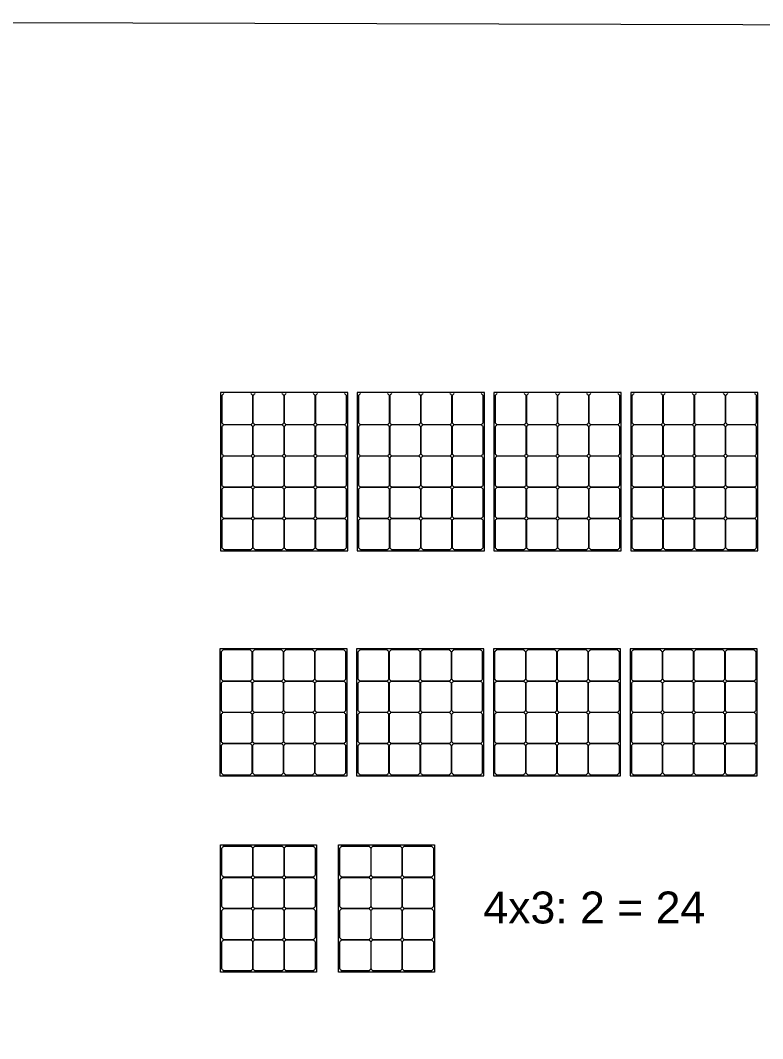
# Model space of a CAD drawing. Header units: inches. Extents: x 9 to 10811, y 5 to 7512.
# Drawn here: x 2995 to 5981, y 3416 to 7512 of the extents above; entities that cross this region are included whole.
import ezdxf

# ---------------------------------------------------------------- set-up
doc = ezdxf.new("R2010")
doc.units = ezdxf.units.IN
doc.header["$MEASUREMENT"] = 0
doc.layers.add('Cells', color=7, linetype='Continuous')
doc.layers.add('smallPanels', color=40, linetype='Continuous')
doc.styles.get("Standard").update_dxf_attribs({"font": 'arial.ttf'})

# ---------------------------------------------------------------- blocks, each defined once
blk = doc.blocks.new('*U2')
at = {"layer": 'smallPanels', "color": 11, "lineweight": 0, "true_color": 0xf27172}
for p, q in [((-133.8, 250.9), (-243, 250.9)), ((-8.2, 250.9), (-117.4, 250.9)), ((117.4, 250.9), (8.2, 250.9)), ((243, 250.9), (133.8, 250.9)), ((-250.9, 243), (-250.9, 133.8)), ((-125.9, 133.8), (-125.9, 243)), ((-125.3, 243), (-125.3, 133.8)), ((-0.3, 133.8), (-0.3, 243)), ((0.3, 243), (0.3, 133.8)), ((125.3, 133.8), (125.3, 243)), ((125.9, 243), (125.9, 133.8)), ((250.9, 133.8), (250.9, 243)), ((-243, 125.9), (-133.8, 125.9)), ((-133.8, 125.3), (-243, 125.3)), ((-117.4, 125.9), (-8.2, 125.9)), ((-8.2, 125.3), (-117.4, 125.3)), ((8.2, 125.9), (117.4, 125.9)), ((117.4, 125.3), (8.2, 125.3)), ((133.8, 125.9), (243, 125.9)), ((243, 125.3), (133.8, 125.3)), ((-250.9, 117.4), (-250.9, 8.2)), ((-125.9, 8.2), (-125.9, 117.4)), ((-125.3, 117.4), (-125.3, 8.2)), ((-0.3, 8.2), (-0.3, 117.4)), ((0.3, 117.4), (0.3, 8.2)), ((125.3, 8.2), (125.3, 117.4)), ((125.9, 117.4), (125.9, 8.2)), ((250.9, 8.2), (250.9, 117.4)), ((-243, 0.3), (-133.8, 0.3)), ((-117.4, 0.3), (-8.2, 0.3)), ((8.2, 0.3), (117.4, 0.3)), ((133.8, 0.3), (243, 0.3)), ((-250.9, -8.2), (-250.9, -117.4)), ((-133.8, -0.3), (-243, -0.3)), ((-125.9, -117.4), (-125.9, -8.2)), ((-125.3, -8.2), (-125.3, -117.4)), ((-8.2, -0.3), (-117.4, -0.3)), ((-0.3, -117.4), (-0.3, -8.2)), ((0.3, -8.2), (0.3, -117.4)), ((117.4, -0.3), (8.2, -0.3)), ((125.3, -117.4), (125.3, -8.2)), ((125.9, -8.2), (125.9, -117.4)), ((243, -0.3), (133.8, -0.3)), ((250.9, -117.4), (250.9, -8.2)), ((-250.9, -133.8), (-250.9, -243)), ((-243, -125.3), (-133.8, -125.3)), ((-133.8, -125.9), (-243, -125.9)), ((-125.9, -243), (-125.9, -133.8)), ((-125.3, -133.8), (-125.3, -243)), ((-117.4, -125.3), (-8.2, -125.3)), ((-8.2, -125.9), (-117.4, -125.9)), ((-0.3, -243), (-0.3, -133.8)), ((0.3, -133.8), (0.3, -243)), ((8.2, -125.3), (117.4, -125.3)), ((117.4, -125.9), (8.2, -125.9)), ((125.3, -243), (125.3, -133.8)), ((125.9, -133.8), (125.9, -243)), ((133.8, -125.3), (243, -125.3)), ((243, -125.9), (133.8, -125.9)), ((250.9, -243), (250.9, -133.8)), ((-243, -250.9), (-133.8, -250.9)), ((-117.4, -250.9), (-8.2, -250.9)), ((8.2, -250.9), (117.4, -250.9)), ((133.8, -250.9), (243, -250.9))]:
    blk.add_line(p, q, dxfattribs=at)
blk.add_lwpolyline([(-255.9, -255.9), (255.9, -255.9), (255.9, 255.9), (-255.9, 255.9)], close=True, dxfattribs=at)
for centre, start, end in [((-188.4, 188.4), 131.148, 138.852), ((-188.4, 188.4), 41.148, 48.852), ((-62.8, 188.4), 131.148, 138.852), ((-62.8, 188.4), 41.148, 48.852), ((62.8, 188.4), 131.148, 138.852), ((62.8, 188.4), 41.148, 48.852), ((188.4, 188.4), 131.148, 138.852), ((188.4, 188.4), 41.148, 48.852), ((-188.4, 188.4), 221.148, 228.852), ((-188.4, 62.8), 131.148, 138.852), ((-188.4, 188.4), 311.148, 318.852), ((-188.4, 62.8), 41.148, 48.852), ((-62.8, 188.4), 221.148, 228.852), ((-62.8, 62.8), 131.148, 138.852), ((-62.8, 188.4), 311.148, 318.852), ((-62.8, 62.8), 41.148, 48.852), ((62.8, 188.4), 221.148, 228.852), ((62.8, 62.8), 131.148, 138.852), ((62.8, 188.4), 311.148, 318.852), ((62.8, 62.8), 41.148, 48.852), ((188.4, 188.4), 221.148, 228.852), ((188.4, 62.8), 131.148, 138.852), ((188.4, 188.4), 311.148, 318.852), ((188.4, 62.8), 41.148, 48.852), ((-188.4, 62.8), 221.148, 228.852), ((-188.4, 62.8), 311.148, 318.852), ((-62.8, 62.8), 221.148, 228.852), ((-62.8, 62.8), 311.148, 318.852), ((62.8, 62.8), 221.148, 228.852), ((62.8, 62.8), 311.148, 318.852), ((188.4, 62.8), 221.148, 228.852), ((188.4, 62.8), 311.148, 318.852), ((-188.4, -62.8), 131.148, 138.852), ((-188.4, -62.8), 41.148, 48.852), ((-62.8, -62.8), 131.148, 138.852), ((-62.8, -62.8), 41.148, 48.852), ((62.8, -62.8), 131.148, 138.852), ((62.8, -62.8), 41.148, 48.852), ((188.4, -62.8), 131.148, 138.852), ((188.4, -62.8), 41.148, 48.852), ((-188.4, -62.8), 221.148, 228.852), ((-188.4, -62.8), 311.148, 318.852), ((-62.8, -62.8), 221.148, 228.852), ((-62.8, -62.8), 311.148, 318.852), ((62.8, -62.8), 221.148, 228.852), ((62.8, -62.8), 311.148, 318.852), ((188.4, -62.8), 221.148, 228.852), ((188.4, -62.8), 311.148, 318.852), ((-188.4, -188.4), 131.148, 138.852), ((-188.4, -188.4), 41.148, 48.852), ((-62.8, -188.4), 131.148, 138.852), ((-62.8, -188.4), 41.148, 48.852), ((62.8, -188.4), 131.148, 138.852), ((62.8, -188.4), 41.148, 48.852), ((188.4, -188.4), 131.148, 138.852), ((188.4, -188.4), 41.148, 48.852), ((-188.4, -188.4), 221.148, 228.852), ((-188.4, -188.4), 311.148, 318.852), ((-62.8, -188.4), 221.148, 228.852), ((-62.8, -188.4), 311.148, 318.852), ((62.8, -188.4), 221.148, 228.852), ((62.8, -188.4), 311.148, 318.852), ((188.4, -188.4), 221.148, 228.852), ((188.4, -188.4), 311.148, 318.852)]:
    blk.add_arc(centre, 83, start, end, dxfattribs=at)
blk = doc.blocks.new('*U8')
at = {"layer": 'Cells', "color": 0, "linetype": 'ByBlock', "lineweight": -2, "transparency": 16777216}
for p in [(0, 0), (550, 0), (1100, 0), (1650, 0)]:
    blk.add_blockref('*U2', p, dxfattribs=at)
blk = doc.blocks.new('*U9')
at = {"layer": 'smallPanels', "color": 4, "lineweight": 0}
for p, q in [((-180.2, 250.9), (-71, 250.9)), ((-54.6, 250.9), (54.6, 250.9)), ((71, 250.9), (180.2, 250.9)), ((-188.1, 133.8), (-188.1, 243)), ((-63.1, 243), (-63.1, 133.8)), ((-62.5, 133.8), (-62.5, 243)), ((62.5, 243), (62.5, 133.8)), ((63.1, 133.8), (63.1, 243)), ((188.1, 243), (188.1, 133.8)), ((-71, 125.9), (-180.2, 125.9)), ((-180.2, 125.3), (-71, 125.3)), ((54.6, 125.9), (-54.6, 125.9)), ((-54.6, 125.3), (54.6, 125.3)), ((180.2, 125.9), (71, 125.9)), ((71, 125.3), (180.2, 125.3)), ((-188.1, 8.2), (-188.1, 117.4)), ((-63.1, 117.4), (-63.1, 8.2)), ((-62.5, 8.2), (-62.5, 117.4)), ((62.5, 117.4), (62.5, 8.2)), ((63.1, 8.2), (63.1, 117.4)), ((188.1, 117.4), (188.1, 8.2)), ((-71, 0.3), (-180.2, 0.3)), ((54.6, 0.3), (-54.6, 0.3)), ((180.2, 0.3), (71, 0.3)), ((-188.1, -117.4), (-188.1, -8.2)), ((-180.2, -0.3), (-71, -0.3)), ((-63.1, -8.2), (-63.1, -117.4)), ((-62.5, -117.4), (-62.5, -8.2)), ((-54.6, -0.3), (54.6, -0.3)), ((62.5, -8.2), (62.5, -117.4)), ((63.1, -117.4), (63.1, -8.2)), ((71, -0.3), (180.2, -0.3)), ((188.1, -8.2), (188.1, -117.4)), ((-188.1, -243), (-188.1, -133.8)), ((-71, -125.3), (-180.2, -125.3)), ((-180.2, -125.9), (-71, -125.9)), ((-63.1, -133.8), (-63.1, -243)), ((-62.5, -243), (-62.5, -133.8)), ((54.6, -125.3), (-54.6, -125.3)), ((-54.6, -125.9), (54.6, -125.9)), ((62.5, -133.8), (62.5, -243)), ((63.1, -243), (63.1, -133.8)), ((180.2, -125.3), (71, -125.3)), ((71, -125.9), (180.2, -125.9)), ((188.1, -133.8), (188.1, -243)), ((-71, -250.9), (-180.2, -250.9)), ((54.6, -250.9), (-54.6, -250.9)), ((180.2, -250.9), (71, -250.9))]:
    blk.add_line(p, q, dxfattribs=at)
blk.add_lwpolyline([(193.1, -255.9), (-193.1, -255.9), (-193.1, 255.9), (193.1, 255.9)], close=True, dxfattribs=at)
for centre, start, end in [((-125.6, 188.4), 131.148, 138.852), ((-125.6, 188.4), 41.148, 48.852), ((0, 188.4), 131.148, 138.852), ((0, 188.4), 41.148, 48.852), ((125.6, 188.4), 131.148, 138.852), ((125.6, 188.4), 41.148, 48.852), ((-125.6, 188.4), 221.148, 228.852), ((-125.6, 62.8), 131.148, 138.852), ((-125.6, 188.4), 311.148, 318.852), ((-125.6, 62.8), 41.148, 48.852), ((0, 188.4), 221.148, 228.852), ((0, 62.8), 131.148, 138.852), ((0, 188.4), 311.148, 318.852), ((0, 62.8), 41.148, 48.852), ((125.6, 188.4), 221.148, 228.852), ((125.6, 62.8), 131.148, 138.852), ((125.6, 188.4), 311.148, 318.852), ((125.6, 62.8), 41.148, 48.852), ((-125.6, 62.8), 221.148, 228.852), ((-125.6, 62.8), 311.148, 318.852), ((0, 62.8), 221.148, 228.852), ((0, 62.8), 311.148, 318.852), ((125.6, 62.8), 221.148, 228.852), ((125.6, 62.8), 311.148, 318.852), ((-125.6, -62.8), 131.148, 138.852), ((-125.6, -62.8), 41.148, 48.852), ((0, -62.8), 131.148, 138.852), ((0, -62.8), 41.148, 48.852), ((125.6, -62.8), 131.148, 138.852), ((125.6, -62.8), 41.148, 48.852), ((-125.6, -62.8), 221.148, 228.852), ((-125.6, -62.8), 311.148, 318.852), ((0, -62.8), 221.148, 228.852), ((0, -62.8), 311.148, 318.852), ((125.6, -62.8), 221.148, 228.852), ((125.6, -62.8), 311.148, 318.852), ((-125.6, -188.4), 131.148, 138.852), ((-125.6, -188.4), 41.148, 48.852), ((0, -188.4), 131.148, 138.852), ((0, -188.4), 41.148, 48.852), ((125.6, -188.4), 131.148, 138.852), ((125.6, -188.4), 41.148, 48.852), ((-125.6, -188.4), 221.148, 228.852), ((-125.6, -188.4), 311.148, 318.852), ((0, -188.4), 221.148, 228.852), ((0, -188.4), 311.148, 318.852), ((125.6, -188.4), 221.148, 228.852), ((125.6, -188.4), 311.148, 318.852)]:
    blk.add_arc(centre, 83, start, end, dxfattribs=at)
blk = doc.blocks.new('*U3')
at = {"layer": 'Cells', "color": 0, "linetype": 'ByBlock', "lineweight": -2, "transparency": 16777216}
for p in [(0, 0), (475, 0)]:
    blk.add_blockref('*U9', p, dxfattribs=at)

msp = doc.modelspace()

# ---------------------------------------------------------------- linework, layer by layer
at = {"layer": 'Cells', "color": 3, "lineweight": 0}
msp.add_lwpolyline([(9.1, 7512.2), (10810.5, 7482.2), (10810.5, 5.1), (9.1, 35.2)], close=True, dxfattribs=at)
at = {"layer": 'smallPanels', "color": 5, "lineweight": 0}
for p, q in [((3805.3, 6003.1), (3805.3, 5893.9)), ((3930.3, 5893.9), (3930.3, 6003.1)), ((3930.9, 6003.1), (3930.9, 5893.9)), ((4055.9, 5893.9), (4055.9, 6003.1)), ((4056.5, 6003.1), (4056.5, 5893.9)), ((4181.5, 5893.9), (4181.5, 6003.1)), ((4182.1, 6003.1), (4182.1, 5893.9)), ((4307.1, 5893.9), (4307.1, 6003.1)), ((4355.3, 6003.1), (4355.3, 5893.9)), ((4480.3, 5893.9), (4480.3, 6003.1)), ((4480.9, 6003.1), (4480.9, 5893.9)), ((4605.9, 5893.9), (4605.9, 6003.1)), ((4606.5, 6003.1), (4606.5, 5893.9)), ((4731.5, 5893.9), (4731.5, 6003.1)), ((4732.1, 6003.1), (4732.1, 5893.9)), ((4857.1, 5893.9), (4857.1, 6003.1)), ((4905.3, 6003.1), (4905.3, 5893.9)), ((5030.3, 5893.9), (5030.3, 6003.1)), ((5030.9, 6003.1), (5030.9, 5893.9)), ((5155.9, 5893.9), (5155.9, 6003.1)), ((5156.5, 6003.1), (5156.5, 5893.9)), ((5281.5, 5893.9), (5281.5, 6003.1)), ((5282.1, 6003.1), (5282.1, 5893.9)), ((5407.1, 5893.9), (5407.1, 6003.1)), ((5455.3, 6003.1), (5455.3, 5893.9)), ((5580.3, 5893.9), (5580.3, 6003.1)), ((5580.9, 6003.1), (5580.9, 5893.9)), ((5705.9, 5893.9), (5705.9, 6003.1)), ((5706.5, 6003.1), (5706.5, 5893.9)), ((5831.5, 5893.9), (5831.5, 6003.1)), ((5832.1, 6003.1), (5832.1, 5893.9)), ((5957.1, 5893.9), (5957.1, 6003.1)), ((3805.3, 5877.5), (3805.3, 5768.3)), ((3813.2, 5886), (3922.4, 5886)), ((3922.4, 5885.4), (3813.2, 5885.4)), ((3930.3, 5768.3), (3930.3, 5877.5)), ((3930.9, 5877.5), (3930.9, 5768.3)), ((3938.8, 5886), (4048, 5886)), ((4048, 5885.4), (3938.8, 5885.4)), ((4055.9, 5768.3), (4055.9, 5877.5)), ((4056.5, 5877.5), (4056.5, 5768.3)), ((4064.4, 5886), (4173.6, 5886)), ((4173.6, 5885.4), (4064.4, 5885.4)), ((4181.5, 5768.3), (4181.5, 5877.5)), ((4182.1, 5877.5), (4182.1, 5768.3)), ((4190, 5886), (4299.2, 5886)), ((4299.2, 5885.4), (4190, 5885.4)), ((4307.1, 5768.3), (4307.1, 5877.5)), ((4355.3, 5877.5), (4355.3, 5768.3)), ((4363.2, 5886), (4472.4, 5886)), ((4472.4, 5885.4), (4363.2, 5885.4)), ((4480.3, 5768.3), (4480.3, 5877.5)), ((4480.9, 5877.5), (4480.9, 5768.3)), ((4488.8, 5886), (4598, 5886)), ((4598, 5885.4), (4488.8, 5885.4)), ((4605.9, 5768.3), (4605.9, 5877.5)), ((4606.5, 5877.5), (4606.5, 5768.3)), ((4614.4, 5886), (4723.6, 5886)), ((4723.6, 5885.4), (4614.4, 5885.4)), ((4731.5, 5768.3), (4731.5, 5877.5)), ((4732.1, 5877.5), (4732.1, 5768.3)), ((4740, 5886), (4849.2, 5886)), ((4849.2, 5885.4), (4740, 5885.4)), ((4857.1, 5768.3), (4857.1, 5877.5)), ((4905.3, 5877.5), (4905.3, 5768.3)), ((4913.2, 5886), (5022.4, 5886)), ((5022.4, 5885.4), (4913.2, 5885.4)), ((5030.3, 5768.3), (5030.3, 5877.5)), ((5030.9, 5877.5), (5030.9, 5768.3)), ((5038.8, 5886), (5148, 5886)), ((5148, 5885.4), (5038.8, 5885.4)), ((5155.9, 5768.3), (5155.9, 5877.5)), ((5156.5, 5877.5), (5156.5, 5768.3)), ((5164.4, 5886), (5273.6, 5886)), ((5273.6, 5885.4), (5164.4, 5885.4)), ((5281.5, 5768.3), (5281.5, 5877.5)), ((5282.1, 5877.5), (5282.1, 5768.3)), ((5290, 5886), (5399.2, 5886)), ((5399.2, 5885.4), (5290, 5885.4)), ((5407.1, 5768.3), (5407.1, 5877.5)), ((5455.3, 5877.5), (5455.3, 5768.3)), ((5463.2, 5886), (5572.4, 5886)), ((5572.4, 5885.4), (5463.2, 5885.4)), ((5580.3, 5768.3), (5580.3, 5877.5)), ((5580.9, 5877.5), (5580.9, 5768.3)), ((5588.8, 5886), (5698, 5886)), ((5698, 5885.4), (5588.8, 5885.4)), ((5705.9, 5768.3), (5705.9, 5877.5)), ((5706.5, 5877.5), (5706.5, 5768.3)), ((5714.4, 5886), (5823.6, 5886)), ((5823.6, 5885.4), (5714.4, 5885.4)), ((5831.5, 5768.3), (5831.5, 5877.5)), ((5832.1, 5877.5), (5832.1, 5768.3)), ((5840, 5886), (5949.2, 5886)), ((5949.2, 5885.4), (5840, 5885.4)), ((5957.1, 5768.3), (5957.1, 5877.5)), ((3805.3, 5751.9), (3805.3, 5642.7)), ((3813.2, 5760.4), (3922.4, 5760.4)), ((3922.4, 5759.8), (3813.2, 5759.8)), ((3930.3, 5642.7), (3930.3, 5751.9)), ((3930.9, 5751.9), (3930.9, 5642.7)), ((3938.8, 5760.4), (4048, 5760.4)), ((4048, 5759.8), (3938.8, 5759.8)), ((4055.9, 5642.7), (4055.9, 5751.9)), ((4056.5, 5751.9), (4056.5, 5642.7)), ((4064.4, 5760.4), (4173.6, 5760.4)), ((4173.6, 5759.8), (4064.4, 5759.8)), ((4181.5, 5642.7), (4181.5, 5751.9)), ((4182.1, 5751.9), (4182.1, 5642.7)), ((4190, 5760.4), (4299.2, 5760.4)), ((4299.2, 5759.8), (4190, 5759.8)), ((4307.1, 5642.7), (4307.1, 5751.9)), ((4355.3, 5751.9), (4355.3, 5642.7)), ((4363.2, 5760.4), (4472.4, 5760.4)), ((4472.4, 5759.8), (4363.2, 5759.8)), ((4480.3, 5642.7), (4480.3, 5751.9)), ((4480.9, 5751.9), (4480.9, 5642.7)), ((4488.8, 5760.4), (4598, 5760.4)), ((4598, 5759.8), (4488.8, 5759.8)), ((4605.9, 5642.7), (4605.9, 5751.9)), ((4606.5, 5751.9), (4606.5, 5642.7)), ((4614.4, 5760.4), (4723.6, 5760.4)), ((4723.6, 5759.8), (4614.4, 5759.8)), ((4731.5, 5642.7), (4731.5, 5751.9)), ((4732.1, 5751.9), (4732.1, 5642.7)), ((4740, 5760.4), (4849.2, 5760.4)), ((4849.2, 5759.8), (4740, 5759.8)), ((4857.1, 5642.7), (4857.1, 5751.9)), ((4905.3, 5751.9), (4905.3, 5642.7)), ((4913.2, 5760.4), (5022.4, 5760.4)), ((5022.4, 5759.8), (4913.2, 5759.8)), ((5030.3, 5642.7), (5030.3, 5751.9)), ((5030.9, 5751.9), (5030.9, 5642.7)), ((5038.8, 5760.4), (5148, 5760.4)), ((5148, 5759.8), (5038.8, 5759.8)), ((5155.9, 5642.7), (5155.9, 5751.9)), ((5156.5, 5751.9), (5156.5, 5642.7)), ((5164.4, 5760.4), (5273.6, 5760.4)), ((5273.6, 5759.8), (5164.4, 5759.8)), ((5281.5, 5642.7), (5281.5, 5751.9)), ((5282.1, 5751.9), (5282.1, 5642.7)), ((5290, 5760.4), (5399.2, 5760.4)), ((5399.2, 5759.8), (5290, 5759.8)), ((5407.1, 5642.7), (5407.1, 5751.9)), ((5455.3, 5751.9), (5455.3, 5642.7)), ((5463.2, 5760.4), (5572.4, 5760.4)), ((5572.4, 5759.8), (5463.2, 5759.8)), ((5580.3, 5642.7), (5580.3, 5751.9)), ((5580.9, 5751.9), (5580.9, 5642.7)), ((5588.8, 5760.4), (5698, 5760.4)), ((5698, 5759.8), (5588.8, 5759.8)), ((5705.9, 5642.7), (5705.9, 5751.9)), ((5706.5, 5751.9), (5706.5, 5642.7)), ((5714.4, 5760.4), (5823.6, 5760.4)), ((5823.6, 5759.8), (5714.4, 5759.8)), ((5831.5, 5642.7), (5831.5, 5751.9)), ((5832.1, 5751.9), (5832.1, 5642.7)), ((5840, 5760.4), (5949.2, 5760.4)), ((5949.2, 5759.8), (5840, 5759.8)), ((5957.1, 5642.7), (5957.1, 5751.9)), ((3805.3, 5626.3), (3805.3, 5517.1)), ((3813.2, 5634.8), (3922.4, 5634.8)), ((3922.4, 5634.2), (3813.2, 5634.2)), ((3930.3, 5517.1), (3930.3, 5626.3)), ((3930.9, 5626.3), (3930.9, 5517.1)), ((3938.8, 5634.8), (4048, 5634.8)), ((4048, 5634.2), (3938.8, 5634.2)), ((4055.9, 5517.1), (4055.9, 5626.3)), ((4056.5, 5626.3), (4056.5, 5517.1)), ((4064.4, 5634.8), (4173.6, 5634.8)), ((4173.6, 5634.2), (4064.4, 5634.2)), ((4181.5, 5517.1), (4181.5, 5626.3)), ((4182.1, 5626.3), (4182.1, 5517.1)), ((4190, 5634.8), (4299.2, 5634.8)), ((4299.2, 5634.2), (4190, 5634.2)), ((4307.1, 5517.1), (4307.1, 5626.3)), ((4355.3, 5626.3), (4355.3, 5517.1)), ((4363.2, 5634.8), (4472.4, 5634.8)), ((4472.4, 5634.2), (4363.2, 5634.2)), ((4480.3, 5517.1), (4480.3, 5626.3)), ((4480.9, 5626.3), (4480.9, 5517.1)), ((4488.8, 5634.8), (4598, 5634.8)), ((4598, 5634.2), (4488.8, 5634.2)), ((4605.9, 5517.1), (4605.9, 5626.3)), ((4606.5, 5626.3), (4606.5, 5517.1)), ((4614.4, 5634.8), (4723.6, 5634.8)), ((4723.6, 5634.2), (4614.4, 5634.2)), ((4731.5, 5517.1), (4731.5, 5626.3)), ((4732.1, 5626.3), (4732.1, 5517.1)), ((4740, 5634.8), (4849.2, 5634.8)), ((4849.2, 5634.2), (4740, 5634.2)), ((4857.1, 5517.1), (4857.1, 5626.3)), ((4905.3, 5626.3), (4905.3, 5517.1)), ((4913.2, 5634.8), (5022.4, 5634.8)), ((5022.4, 5634.2), (4913.2, 5634.2)), ((5030.3, 5517.1), (5030.3, 5626.3)), ((5030.9, 5626.3), (5030.9, 5517.1)), ((5038.8, 5634.8), (5148, 5634.8)), ((5148, 5634.2), (5038.8, 5634.2)), ((5155.9, 5517.1), (5155.9, 5626.3)), ((5156.5, 5626.3), (5156.5, 5517.1)), ((5164.4, 5634.8), (5273.6, 5634.8)), ((5273.6, 5634.2), (5164.4, 5634.2)), ((5281.5, 5517.1), (5281.5, 5626.3)), ((5282.1, 5626.3), (5282.1, 5517.1)), ((5290, 5634.8), (5399.2, 5634.8)), ((5399.2, 5634.2), (5290, 5634.2)), ((5407.1, 5517.1), (5407.1, 5626.3)), ((5455.3, 5626.3), (5455.3, 5517.1)), ((5463.2, 5634.8), (5572.4, 5634.8)), ((5572.4, 5634.2), (5463.2, 5634.2)), ((5580.3, 5517.1), (5580.3, 5626.3)), ((5580.9, 5626.3), (5580.9, 5517.1)), ((5588.8, 5634.8), (5698, 5634.8)), ((5698, 5634.2), (5588.8, 5634.2)), ((5705.9, 5517.1), (5705.9, 5626.3)), ((5706.5, 5626.3), (5706.5, 5517.1)), ((5714.4, 5634.8), (5823.6, 5634.8)), ((5823.6, 5634.2), (5714.4, 5634.2)), ((5831.5, 5517.1), (5831.5, 5626.3)), ((5832.1, 5626.3), (5832.1, 5517.1)), ((5840, 5634.8), (5949.2, 5634.8)), ((5949.2, 5634.2), (5840, 5634.2)), ((5957.1, 5517.1), (5957.1, 5626.3)), ((3805.3, 5500.7), (3805.3, 5391.5)), ((3813.2, 5509.2), (3922.4, 5509.2)), ((3922.4, 5508.6), (3813.2, 5508.6)), ((3930.3, 5391.5), (3930.3, 5500.7)), ((3930.9, 5500.7), (3930.9, 5391.5)), ((3938.8, 5509.2), (4048, 5509.2)), ((4048, 5508.6), (3938.8, 5508.6)), ((4055.9, 5391.5), (4055.9, 5500.7)), ((4056.5, 5500.7), (4056.5, 5391.5)), ((4064.4, 5509.2), (4173.6, 5509.2)), ((4173.6, 5508.6), (4064.4, 5508.6)), ((4181.5, 5391.5), (4181.5, 5500.7)), ((4182.1, 5500.7), (4182.1, 5391.5)), ((4190, 5509.2), (4299.2, 5509.2)), ((4299.2, 5508.6), (4190, 5508.6)), ((4307.1, 5391.5), (4307.1, 5500.7)), ((4355.3, 5500.7), (4355.3, 5391.5)), ((4363.2, 5509.2), (4472.4, 5509.2)), ((4472.4, 5508.6), (4363.2, 5508.6)), ((4480.3, 5391.5), (4480.3, 5500.7)), ((4480.9, 5500.7), (4480.9, 5391.5)), ((4488.8, 5509.2), (4598, 5509.2)), ((4598, 5508.6), (4488.8, 5508.6)), ((4605.9, 5391.5), (4605.9, 5500.7)), ((4606.5, 5500.7), (4606.5, 5391.5)), ((4614.4, 5509.2), (4723.6, 5509.2)), ((4723.6, 5508.6), (4614.4, 5508.6)), ((4731.5, 5391.5), (4731.5, 5500.7)), ((4732.1, 5500.7), (4732.1, 5391.5)), ((4740, 5509.2), (4849.2, 5509.2)), ((4849.2, 5508.6), (4740, 5508.6)), ((4857.1, 5391.5), (4857.1, 5500.7)), ((4905.3, 5500.7), (4905.3, 5391.5)), ((4913.2, 5509.2), (5022.4, 5509.2)), ((5022.4, 5508.6), (4913.2, 5508.6)), ((5030.3, 5391.5), (5030.3, 5500.7)), ((5030.9, 5500.7), (5030.9, 5391.5)), ((5038.8, 5509.2), (5148, 5509.2)), ((5148, 5508.6), (5038.8, 5508.6)), ((5155.9, 5391.5), (5155.9, 5500.7)), ((5156.5, 5500.7), (5156.5, 5391.5)), ((5164.4, 5509.2), (5273.6, 5509.2)), ((5273.6, 5508.6), (5164.4, 5508.6)), ((5281.5, 5391.5), (5281.5, 5500.7)), ((5282.1, 5500.7), (5282.1, 5391.5)), ((5290, 5509.2), (5399.2, 5509.2)), ((5399.2, 5508.6), (5290, 5508.6)), ((5407.1, 5391.5), (5407.1, 5500.7)), ((5455.3, 5500.7), (5455.3, 5391.5)), ((5463.2, 5509.2), (5572.4, 5509.2)), ((5572.4, 5508.6), (5463.2, 5508.6)), ((5580.3, 5391.5), (5580.3, 5500.7)), ((5580.9, 5500.7), (5580.9, 5391.5)), ((5588.8, 5509.2), (5698, 5509.2)), ((5698, 5508.6), (5588.8, 5508.6)), ((5705.9, 5391.5), (5705.9, 5500.7)), ((5706.5, 5500.7), (5706.5, 5391.5)), ((5714.4, 5509.2), (5823.6, 5509.2)), ((5823.6, 5508.6), (5714.4, 5508.6)), ((5831.5, 5391.5), (5831.5, 5500.7)), ((5832.1, 5500.7), (5832.1, 5391.5)), ((5840, 5509.2), (5949.2, 5509.2)), ((5949.2, 5508.6), (5840, 5508.6)), ((5957.1, 5391.5), (5957.1, 5500.7)), ((3813.2, 5383.6), (3922.4, 5383.6)), ((3938.8, 5383.6), (4048, 5383.6)), ((4064.4, 5383.6), (4173.6, 5383.6)), ((4190, 5383.6), (4299.2, 5383.6)), ((4363.2, 5383.6), (4472.4, 5383.6)), ((4488.8, 5383.6), (4598, 5383.6)), ((4614.4, 5383.6), (4723.6, 5383.6)), ((4740, 5383.6), (4849.2, 5383.6)), ((4913.2, 5383.6), (5022.4, 5383.6)), ((5038.8, 5383.6), (5148, 5383.6)), ((5164.4, 5383.6), (5273.6, 5383.6)), ((5290, 5383.6), (5399.2, 5383.6)), ((5463.2, 5383.6), (5572.4, 5383.6)), ((5588.8, 5383.6), (5698, 5383.6)), ((5714.4, 5383.6), (5823.6, 5383.6)), ((5840, 5383.6), (5949.2, 5383.6))]:
    msp.add_line(p, q, dxfattribs=at)
for points in [[(3800.3, 5378.6), (4312.1, 5378.6), (4312.1, 6016), (3800.3, 6016)], [(4350.3, 5378.6), (4862.1, 5378.6), (4862.1, 6016), (4350.3, 6016)], [(4900.3, 5378.6), (5412.1, 5378.6), (5412.1, 6016), (4900.3, 6016)], [(5450.3, 5378.6), (5962.1, 5378.6), (5962.1, 6016), (5450.3, 6016)]]:
    msp.add_lwpolyline(points, close=True, dxfattribs=at)
for centre, start, end in [((3867.8, 5948.5), 131.148, 138.852), ((3867.8, 5948.5), 41.148, 48.852), ((3993.4, 5948.5), 131.148, 138.852), ((3993.4, 5948.5), 41.148, 48.852), ((4119, 5948.5), 131.148, 138.852), ((4119, 5948.5), 41.148, 48.852), ((4244.6, 5948.5), 131.148, 138.852), ((4244.6, 5948.5), 41.148, 48.852), ((4417.8, 5948.5), 131.148, 138.852), ((4417.8, 5948.5), 41.148, 48.852), ((4543.4, 5948.5), 131.148, 138.852), ((4543.4, 5948.5), 41.148, 48.852), ((4669, 5948.5), 131.148, 138.852), ((4669, 5948.5), 41.148, 48.852), ((4794.6, 5948.5), 131.148, 138.852), ((4794.6, 5948.5), 41.148, 48.852), ((4967.8, 5948.5), 131.148, 138.852), ((4967.8, 5948.5), 41.148, 48.852), ((5093.4, 5948.5), 131.148, 138.852), ((5093.4, 5948.5), 41.148, 48.852), ((5219, 5948.5), 131.148, 138.852), ((5219, 5948.5), 41.148, 48.852), ((5344.6, 5948.5), 131.148, 138.852), ((5344.6, 5948.5), 41.148, 48.852), ((5517.8, 5948.5), 131.148, 138.852), ((5517.8, 5948.5), 41.148, 48.852), ((5643.4, 5948.5), 131.148, 138.852), ((5643.4, 5948.5), 41.148, 48.852), ((5769, 5948.5), 131.148, 138.852), ((5769, 5948.5), 41.148, 48.852), ((5894.6, 5948.5), 131.148, 138.852), ((5894.6, 5948.5), 41.148, 48.852), ((3867.8, 5948.5), 221.148, 228.852), ((3867.8, 5822.9), 131.148, 138.852), ((3867.8, 5948.5), 311.148, 318.852), ((3867.8, 5822.9), 41.148, 48.852), ((3993.4, 5948.5), 221.148, 228.852), ((3993.4, 5822.9), 131.148, 138.852), ((3993.4, 5948.5), 311.148, 318.852), ((3993.4, 5822.9), 41.148, 48.852), ((4119, 5948.5), 221.148, 228.852), ((4119, 5822.9), 131.148, 138.852), ((4119, 5948.5), 311.148, 318.852), ((4119, 5822.9), 41.148, 48.852), ((4244.6, 5948.5), 221.148, 228.852), ((4244.6, 5822.9), 131.148, 138.852), ((4244.6, 5948.5), 311.148, 318.852), ((4244.6, 5822.9), 41.148, 48.852), ((4417.8, 5948.5), 221.148, 228.852), ((4417.8, 5822.9), 131.148, 138.852), ((4417.8, 5948.5), 311.148, 318.852), ((4417.8, 5822.9), 41.148, 48.852), ((4543.4, 5948.5), 221.148, 228.852), ((4543.4, 5822.9), 131.148, 138.852), ((4543.4, 5948.5), 311.148, 318.852), ((4543.4, 5822.9), 41.148, 48.852), ((4669, 5948.5), 221.148, 228.852), ((4669, 5822.9), 131.148, 138.852), ((4669, 5948.5), 311.148, 318.852), ((4669, 5822.9), 41.148, 48.852), ((4794.6, 5948.5), 221.148, 228.852), ((4794.6, 5822.9), 131.148, 138.852), ((4794.6, 5948.5), 311.148, 318.852), ((4794.6, 5822.9), 41.148, 48.852), ((4967.8, 5948.5), 221.148, 228.852), ((4967.8, 5822.9), 131.148, 138.852), ((4967.8, 5948.5), 311.148, 318.852), ((4967.8, 5822.9), 41.148, 48.852), ((5093.4, 5948.5), 221.148, 228.852), ((5093.4, 5822.9), 131.148, 138.852), ((5093.4, 5948.5), 311.148, 318.852), ((5093.4, 5822.9), 41.148, 48.852), ((5219, 5948.5), 221.148, 228.852), ((5219, 5822.9), 131.148, 138.852), ((5219, 5948.5), 311.148, 318.852), ((5219, 5822.9), 41.148, 48.852), ((5344.6, 5948.5), 221.148, 228.852), ((5344.6, 5822.9), 131.148, 138.852), ((5344.6, 5948.5), 311.148, 318.852), ((5344.6, 5822.9), 41.148, 48.852), ((5517.8, 5948.5), 221.148, 228.852), ((5517.8, 5822.9), 131.148, 138.852), ((5517.8, 5948.5), 311.148, 318.852), ((5517.8, 5822.9), 41.148, 48.852), ((5643.4, 5948.5), 221.148, 228.852), ((5643.4, 5822.9), 131.148, 138.852), ((5643.4, 5948.5), 311.148, 318.852), ((5643.4, 5822.9), 41.148, 48.852), ((5769, 5948.5), 221.148, 228.852), ((5769, 5822.9), 131.148, 138.852), ((5769, 5948.5), 311.148, 318.852), ((5769, 5822.9), 41.148, 48.852), ((5894.6, 5948.5), 221.148, 228.852), ((5894.6, 5822.9), 131.148, 138.852), ((5894.6, 5948.5), 311.148, 318.852), ((5894.6, 5822.9), 41.148, 48.852), ((3867.8, 5822.9), 221.148, 228.852), ((3867.8, 5697.3), 131.148, 138.852), ((3867.8, 5822.9), 311.148, 318.852), ((3867.8, 5697.3), 41.148, 48.852), ((3993.4, 5822.9), 221.148, 228.852), ((3993.4, 5697.3), 131.148, 138.852), ((3993.4, 5822.9), 311.148, 318.852), ((3993.4, 5697.3), 41.148, 48.852), ((4119, 5822.9), 221.148, 228.852), ((4119, 5697.3), 131.148, 138.852), ((4119, 5822.9), 311.148, 318.852), ((4119, 5697.3), 41.148, 48.852), ((4244.6, 5822.9), 221.148, 228.852), ((4244.6, 5697.3), 131.148, 138.852), ((4244.6, 5822.9), 311.148, 318.852), ((4244.6, 5697.3), 41.148, 48.852), ((4417.8, 5822.9), 221.148, 228.852), ((4417.8, 5697.3), 131.148, 138.852), ((4417.8, 5822.9), 311.148, 318.852), ((4417.8, 5697.3), 41.148, 48.852), ((4543.4, 5822.9), 221.148, 228.852), ((4543.4, 5697.3), 131.148, 138.852), ((4543.4, 5822.9), 311.148, 318.852), ((4543.4, 5697.3), 41.148, 48.852), ((4669, 5822.9), 221.148, 228.852), ((4669, 5697.3), 131.148, 138.852), ((4669, 5822.9), 311.148, 318.852), ((4669, 5697.3), 41.148, 48.852), ((4794.6, 5822.9), 221.148, 228.852), ((4794.6, 5697.3), 131.148, 138.852), ((4794.6, 5822.9), 311.148, 318.852), ((4794.6, 5697.3), 41.148, 48.852), ((4967.8, 5822.9), 221.148, 228.852), ((4967.8, 5697.3), 131.148, 138.852), ((4967.8, 5822.9), 311.148, 318.852), ((4967.8, 5697.3), 41.148, 48.852), ((5093.4, 5822.9), 221.148, 228.852), ((5093.4, 5697.3), 131.148, 138.852), ((5093.4, 5822.9), 311.148, 318.852), ((5093.4, 5697.3), 41.148, 48.852), ((5219, 5822.9), 221.148, 228.852), ((5219, 5697.3), 131.148, 138.852), ((5219, 5822.9), 311.148, 318.852), ((5219, 5697.3), 41.148, 48.852), ((5344.6, 5822.9), 221.148, 228.852), ((5344.6, 5697.3), 131.148, 138.852), ((5344.6, 5822.9), 311.148, 318.852), ((5344.6, 5697.3), 41.148, 48.852), ((5517.8, 5822.9), 221.148, 228.852), ((5517.8, 5697.3), 131.148, 138.852), ((5517.8, 5822.9), 311.148, 318.852), ((5517.8, 5697.3), 41.148, 48.852), ((5643.4, 5822.9), 221.148, 228.852), ((5643.4, 5697.3), 131.148, 138.852), ((5643.4, 5822.9), 311.148, 318.852), ((5643.4, 5697.3), 41.148, 48.852), ((5769, 5822.9), 221.148, 228.852), ((5769, 5697.3), 131.148, 138.852), ((5769, 5822.9), 311.148, 318.852), ((5769, 5697.3), 41.148, 48.852), ((5894.6, 5822.9), 221.148, 228.852), ((5894.6, 5697.3), 131.148, 138.852), ((5894.6, 5822.9), 311.148, 318.852), ((5894.6, 5697.3), 41.148, 48.852), ((3867.8, 5697.3), 221.148, 228.852), ((3867.8, 5571.7), 131.148, 138.852), ((3867.8, 5697.3), 311.148, 318.852), ((3867.8, 5571.7), 41.148, 48.852), ((3993.4, 5697.3), 221.148, 228.852), ((3993.4, 5571.7), 131.148, 138.852), ((3993.4, 5697.3), 311.148, 318.852), ((3993.4, 5571.7), 41.148, 48.852), ((4119, 5697.3), 221.148, 228.852), ((4119, 5571.7), 131.148, 138.852), ((4119, 5697.3), 311.148, 318.852), ((4119, 5571.7), 41.148, 48.852), ((4244.6, 5697.3), 221.148, 228.852), ((4244.6, 5571.7), 131.148, 138.852), ((4244.6, 5697.3), 311.148, 318.852), ((4244.6, 5571.7), 41.148, 48.852), ((4417.8, 5697.3), 221.148, 228.852), ((4417.8, 5571.7), 131.148, 138.852), ((4417.8, 5697.3), 311.148, 318.852), ((4417.8, 5571.7), 41.148, 48.852), ((4543.4, 5697.3), 221.148, 228.852), ((4543.4, 5571.7), 131.148, 138.852), ((4543.4, 5697.3), 311.148, 318.852), ((4543.4, 5571.7), 41.148, 48.852), ((4669, 5697.3), 221.148, 228.852), ((4669, 5571.7), 131.148, 138.852), ((4669, 5697.3), 311.148, 318.852), ((4669, 5571.7), 41.148, 48.852), ((4794.6, 5697.3), 221.148, 228.852), ((4794.6, 5571.7), 131.148, 138.852), ((4794.6, 5697.3), 311.148, 318.852), ((4794.6, 5571.7), 41.148, 48.852), ((4967.8, 5697.3), 221.148, 228.852), ((4967.8, 5571.7), 131.148, 138.852), ((4967.8, 5697.3), 311.148, 318.852), ((4967.8, 5571.7), 41.148, 48.852), ((5093.4, 5697.3), 221.148, 228.852), ((5093.4, 5571.7), 131.148, 138.852), ((5093.4, 5697.3), 311.148, 318.852), ((5093.4, 5571.7), 41.148, 48.852), ((5219, 5697.3), 221.148, 228.852), ((5219, 5571.7), 131.148, 138.852), ((5219, 5697.3), 311.148, 318.852), ((5219, 5571.7), 41.148, 48.852), ((5344.6, 5697.3), 221.148, 228.852), ((5344.6, 5571.7), 131.148, 138.852), ((5344.6, 5697.3), 311.148, 318.852), ((5344.6, 5571.7), 41.148, 48.852), ((5517.8, 5697.3), 221.148, 228.852), ((5517.8, 5571.7), 131.148, 138.852), ((5517.8, 5697.3), 311.148, 318.852), ((5517.8, 5571.7), 41.148, 48.852), ((5643.4, 5697.3), 221.148, 228.852), ((5643.4, 5571.7), 131.148, 138.852), ((5643.4, 5697.3), 311.148, 318.852), ((5643.4, 5571.7), 41.148, 48.852), ((5769, 5697.3), 221.148, 228.852), ((5769, 5571.7), 131.148, 138.852), ((5769, 5697.3), 311.148, 318.852), ((5769, 5571.7), 41.148, 48.852), ((5894.6, 5697.3), 221.148, 228.852), ((5894.6, 5571.7), 131.148, 138.852), ((5894.6, 5697.3), 311.148, 318.852), ((5894.6, 5571.7), 41.148, 48.852), ((3867.8, 5571.7), 221.148, 228.852), ((3867.8, 5446.1), 131.148, 138.852), ((3867.8, 5571.7), 311.148, 318.852), ((3867.8, 5446.1), 41.148, 48.852), ((3993.4, 5571.7), 221.148, 228.852), ((3993.4, 5446.1), 131.148, 138.852), ((3993.4, 5571.7), 311.148, 318.852), ((3993.4, 5446.1), 41.148, 48.852), ((4119, 5571.7), 221.148, 228.852), ((4119, 5446.1), 131.148, 138.852), ((4119, 5571.7), 311.148, 318.852), ((4119, 5446.1), 41.148, 48.852), ((4244.6, 5571.7), 221.148, 228.852), ((4244.6, 5446.1), 131.148, 138.852), ((4244.6, 5571.7), 311.148, 318.852), ((4244.6, 5446.1), 41.148, 48.852), ((4417.8, 5571.7), 221.148, 228.852), ((4417.8, 5446.1), 131.148, 138.852), ((4417.8, 5571.7), 311.148, 318.852), ((4417.8, 5446.1), 41.148, 48.852), ((4543.4, 5571.7), 221.148, 228.852), ((4543.4, 5446.1), 131.148, 138.852), ((4543.4, 5571.7), 311.148, 318.852), ((4543.4, 5446.1), 41.148, 48.852), ((4669, 5571.7), 221.148, 228.852), ((4669, 5446.1), 131.148, 138.852), ((4669, 5571.7), 311.148, 318.852), ((4669, 5446.1), 41.148, 48.852), ((4794.6, 5571.7), 221.148, 228.852), ((4794.6, 5446.1), 131.148, 138.852), ((4794.6, 5571.7), 311.148, 318.852), ((4794.6, 5446.1), 41.148, 48.852), ((4967.8, 5571.7), 221.148, 228.852), ((4967.8, 5446.1), 131.148, 138.852), ((4967.8, 5571.7), 311.148, 318.852), ((4967.8, 5446.1), 41.148, 48.852), ((5093.4, 5571.7), 221.148, 228.852), ((5093.4, 5446.1), 131.148, 138.852), ((5093.4, 5571.7), 311.148, 318.852), ((5093.4, 5446.1), 41.148, 48.852), ((5219, 5571.7), 221.148, 228.852), ((5219, 5446.1), 131.148, 138.852), ((5219, 5571.7), 311.148, 318.852), ((5219, 5446.1), 41.148, 48.852), ((5344.6, 5571.7), 221.148, 228.852), ((5344.6, 5446.1), 131.148, 138.852), ((5344.6, 5571.7), 311.148, 318.852), ((5344.6, 5446.1), 41.148, 48.852), ((5517.8, 5571.7), 221.148, 228.852), ((5517.8, 5446.1), 131.148, 138.852), ((5517.8, 5571.7), 311.148, 318.852), ((5517.8, 5446.1), 41.148, 48.852), ((5643.4, 5571.7), 221.148, 228.852), ((5643.4, 5446.1), 131.148, 138.852), ((5643.4, 5571.7), 311.148, 318.852), ((5643.4, 5446.1), 41.148, 48.852), ((5769, 5571.7), 221.148, 228.852), ((5769, 5446.1), 131.148, 138.852), ((5769, 5571.7), 311.148, 318.852), ((5769, 5446.1), 41.148, 48.852), ((5894.6, 5571.7), 221.148, 228.852), ((5894.6, 5446.1), 131.148, 138.852), ((5894.6, 5571.7), 311.148, 318.852), ((5894.6, 5446.1), 41.148, 48.852), ((3867.8, 5446.1), 221.148, 228.852), ((3867.8, 5446.1), 311.148, 318.852), ((3993.4, 5446.1), 221.148, 228.852), ((3993.4, 5446.1), 311.148, 318.852), ((4119, 5446.1), 221.148, 228.852), ((4119, 5446.1), 311.148, 318.852), ((4244.6, 5446.1), 221.148, 228.852), ((4244.6, 5446.1), 311.148, 318.852), ((4417.8, 5446.1), 221.148, 228.852), ((4417.8, 5446.1), 311.148, 318.852), ((4543.4, 5446.1), 221.148, 228.852), ((4543.4, 5446.1), 311.148, 318.852), ((4669, 5446.1), 221.148, 228.852), ((4669, 5446.1), 311.148, 318.852), ((4794.6, 5446.1), 221.148, 228.852), ((4794.6, 5446.1), 311.148, 318.852), ((4967.8, 5446.1), 221.148, 228.852), ((4967.8, 5446.1), 311.148, 318.852), ((5093.4, 5446.1), 221.148, 228.852), ((5093.4, 5446.1), 311.148, 318.852), ((5219, 5446.1), 221.148, 228.852), ((5219, 5446.1), 311.148, 318.852), ((5344.6, 5446.1), 221.148, 228.852), ((5344.6, 5446.1), 311.148, 318.852), ((5517.8, 5446.1), 221.148, 228.852), ((5517.8, 5446.1), 311.148, 318.852), ((5643.4, 5446.1), 221.148, 228.852), ((5643.4, 5446.1), 311.148, 318.852), ((5769, 5446.1), 221.148, 228.852), ((5769, 5446.1), 311.148, 318.852), ((5894.6, 5446.1), 221.148, 228.852), ((5894.6, 5446.1), 311.148, 318.852)]:
    msp.add_arc(centre, 83, start, end, dxfattribs=at)

# ---------------------------------------------------------------- block references
at = {"layer": 'Cells', "color": 3, "lineweight": 0}
for name, p in [('*U8', (4053.9, 4728.8)), ('*U3', (3993.4, 3939.7))]:
    msp.add_blockref(name, p, dxfattribs=at)

# ---------------------------------------------------------------- texts
at = {"layer": 'Cells', "color": 3, "lineweight": 0, "insert": (4857.7, 4008.1), "char_height": 128.424, "attachment_point": 1}
msp.add_mtext_dynamic_manual_height_columns('{\\C7;4x3: 2 = 24}', width=4243.953, gutter_width=642.1, heights=[0], dxfattribs=at)

doc.saveas('drawing.dxf')
